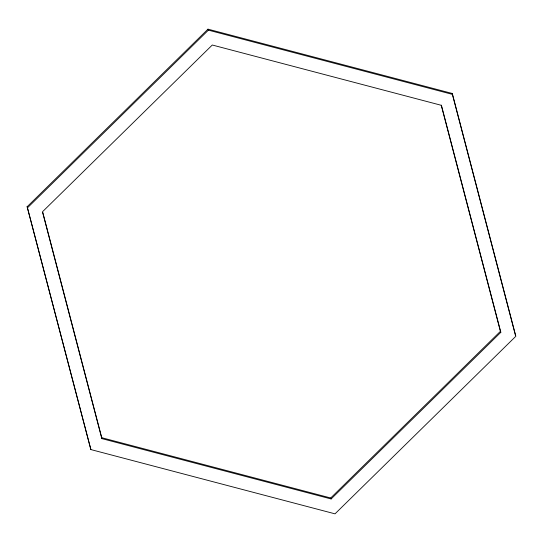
<?xml version="1.0" encoding="UTF-8"?>
<svg xmlns="http://www.w3.org/2000/svg" width="543" height="543" viewBox="0 0 543 543"><rect width="100%" height="100%" fill="white"/><g stroke="black" fill="none" stroke-linecap="round" stroke-linejoin="round"><path stroke-width="0.81" d="M27.15 206.734L207.983 29.159L452.129 93.43L452.543 94.414L515.85 336.266L335.017 513.841L90.871 449.57L27.15 206.734L90.871 449.57M27.564 207.718L208.397 30.143L452.543 94.414M42.598 212.327L101.582 437.665L330.707 497.985L500.415 331.325L441.215 105.172M331.121 498.963L500.829 332.309L441.418 105.335L212.293 45.015L42.585 211.675L101.996 438.649L331.121 498.963L330.707 497.985M500.415 331.325L500.829 332.309M207.983 29.159L208.397 30.143M46.454 227.605L46.752 228.318M101.582 437.665L101.996 438.649M452.129 93.43L515.436 335.282"/></g></svg>
